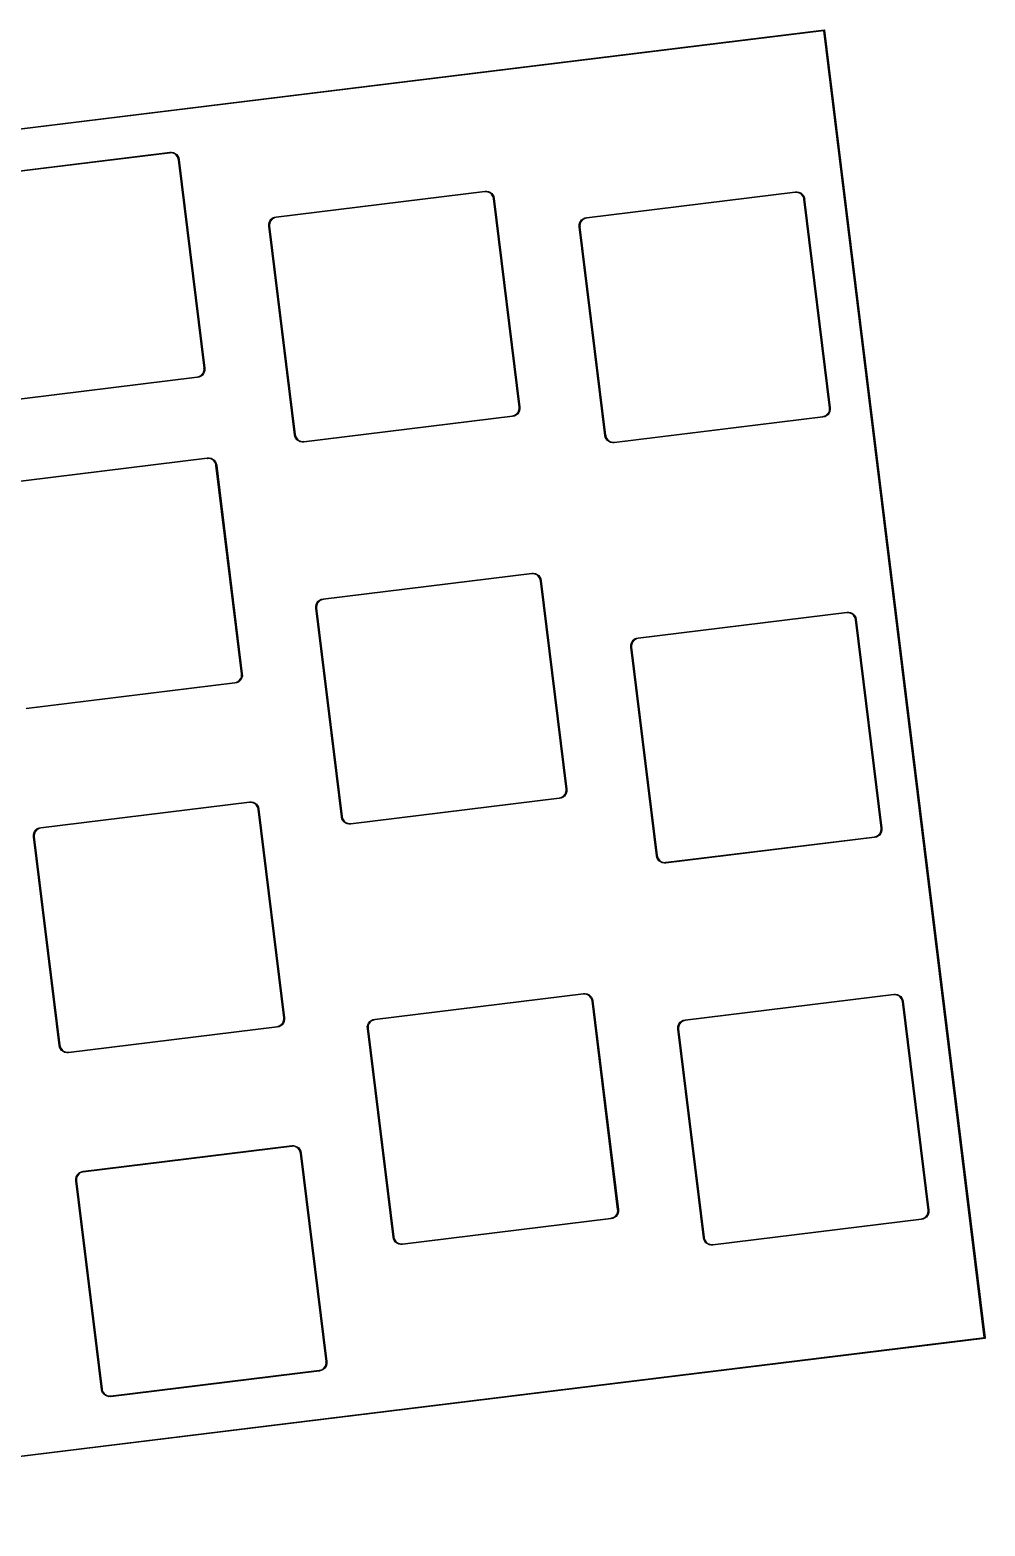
# Model space of a CAD drawing. Extents: x 33 to 269, y -131 to -39.
# Drawn here: x 210.3 to 269.3, y -131.2 to -38.6 of the extents above; entities that cross this region are included whole.
import ezdxf

# ---------------------------------------------------------------- set-up
doc = ezdxf.new("R2010")
doc.units = 0
doc.layers.add('BLACK', color=7, linetype='CONTINUOUS')

msp = doc.modelspace()

# ---------------------------------------------------------------- linework, layer by layer
at = {"layer": 'BLACK', "linetype": 'CONTINUOUS'}
for p, q in [((259.345645, -38.685517), (164.830672, -50.292414)), ((164.832996, -50.243669), (259.364597, -38.634731)), ((269.274022, -119.530057), (259.345645, -38.685517)), ((259.364597, -38.634731), (259.374325, -38.635454)), ((259.374325, -38.635454), (259.389403, -38.647234)), ((259.389403, -38.647234), (269.324809, -119.54901)), ((205.99941, -47.785215), (218.896473, -46.199739)), ((218.896529, -46.248192), (205.999467, -47.833669)), ((218.896473, -46.199739), (218.896484, -46.199739)), ((218.896484, -46.199739), (219.014033, -46.198558)), ((218.902569, -46.249366), (218.896529, -46.248192)), ((218.96464, -46.24174), (218.902569, -46.249367)), ((218.902569, -46.249367), (218.902569, -46.249366)), ((219.088499, -46.259138), (218.96464, -46.24174)), ((219.014033, -46.198558), (219.128911, -46.223567)), ((219.203634, -46.308003), (219.088499, -46.259138)), ((219.128911, -46.223567), (219.235342, -46.273514)), ((219.235342, -46.273514), (219.327989, -46.345894)), ((219.302197, -46.385004), (219.203634, -46.308003)), ((219.37747, -46.484894), (219.302197, -46.385004)), ((219.327989, -46.345894), (219.402205, -46.437076)), ((219.424322, -46.600862), (219.37747, -46.484894)), ((219.402205, -46.437076), (219.454269, -46.542488)), ((219.431923, -46.662793), (219.424322, -46.600862)), ((219.431913, -46.662939), (219.431923, -46.662793)), ((221.017388, -59.56), (219.431913, -46.662939)), ((219.454269, -46.542488), (219.481569, -46.656843)), ((219.481541, -46.656846), (219.480367, -46.662883)), ((219.480367, -46.662883), (221.065843, -59.559945)), ((219.481569, -46.656843), (219.481541, -46.656846)), ((225.487815, -50.190605), (238.38488, -48.605129)), ((238.384937, -48.653582), (225.487874, -50.239059)), ((238.38488, -48.605129), (238.384891, -48.605129)), ((238.384891, -48.605129), (238.50244, -48.603949)), ((238.390976, -48.654756), (238.384937, -48.653582)), ((238.453047, -48.647131), (238.390976, -48.654757)), ((238.390976, -48.654757), (238.390976, -48.654756)), ((238.576905, -48.66453), (238.453047, -48.647131)), ((238.50244, -48.603949), (238.617317, -48.628959)), ((238.69204, -48.713396), (238.576905, -48.66453)), ((238.617317, -48.628959), (238.723747, -48.678907)), ((238.790602, -48.790397), (238.69204, -48.713396)), ((238.723747, -48.678907), (238.816394, -48.751286)), ((238.865876, -48.890285), (238.790602, -48.790397)), ((238.816394, -48.751286), (238.890611, -48.842468)), ((238.912729, -49.006253), (238.865876, -48.890285)), ((238.890611, -48.842468), (238.942675, -48.947878)), ((238.920331, -49.068179), (238.912729, -49.006253)), ((238.942675, -48.947878), (238.969976, -49.062232)), ((244.686022, -50.232495), (257.583086, -48.647019)), ((257.583143, -48.695472), (244.68608, -50.280949)), ((257.583086, -48.647019), (257.583097, -48.647019)), ((257.583097, -48.647019), (257.700646, -48.645841)), ((257.589181, -48.696646), (257.583143, -48.695472)), ((257.651252, -48.689022), (257.589181, -48.696647)), ((257.589181, -48.696647), (257.589181, -48.696646)), ((257.775111, -48.706422), (257.651252, -48.689022)), ((257.700646, -48.645841), (257.815522, -48.670852)), ((257.890245, -48.755288), (257.775111, -48.706422)), ((257.815522, -48.670852), (257.921952, -48.720799)), ((257.988807, -48.832289), (257.890245, -48.755288)), ((257.921952, -48.720799), (258.014599, -48.793178)), ((258.064081, -48.932177), (257.988807, -48.832289)), ((258.014599, -48.793178), (258.088816, -48.884359)), ((258.110936, -49.048144), (258.064081, -48.932177)), ((258.088816, -48.884359), (258.140881, -48.989769)), ((258.118537, -49.110059), (258.110936, -49.048144)), ((258.140881, -48.989769), (258.168184, -49.104122)), ((238.92032, -49.068329), (238.920331, -49.068179)), ((240.505795, -61.96539), (238.92032, -49.068329)), ((238.969948, -49.062236), (238.968774, -49.068273)), ((238.968774, -49.068273), (240.55425, -61.965335)), ((238.969976, -49.062232), (238.969948, -49.062236)), ((258.118526, -49.110219), (258.118537, -49.110059)), ((259.704002, -62.00728), (258.118526, -49.110219)), ((258.168154, -49.104125), (258.16698, -49.110162)), ((258.16698, -49.110162), (259.752456, -62.007225)), ((258.168184, -49.104122), (258.168154, -49.104125)), ((225.023499, -50.656938), (225.048512, -50.542062)), ((225.024674, -50.774487), (225.023499, -50.656938)), ((225.024674, -50.774499), (225.024674, -50.774487)), ((226.612031, -63.686862), (225.024674, -50.774499)), ((225.048512, -50.542062), (225.098459, -50.435631)), ((225.084082, -50.582474), (225.066679, -50.706333)), ((225.066679, -50.706333), (225.074302, -50.768405)), ((225.074302, -50.768405), (225.073128, -50.774443)), ((225.073128, -50.774443), (226.657429, -63.661952)), ((225.132948, -50.467338), (225.084082, -50.582474)), ((225.098459, -50.435631), (225.170836, -50.342983)), ((225.209947, -50.368773), (225.132948, -50.467338)), ((225.170836, -50.342983), (225.262014, -50.268762)), ((225.309833, -50.293494), (225.209947, -50.368773)), ((225.262014, -50.268762), (225.367421, -50.216691)), ((225.425798, -50.246632), (225.309833, -50.293494)), ((225.367421, -50.216691), (225.481772, -50.189379)), ((225.487602, -50.239038), (225.425798, -50.246632)), ((225.481772, -50.189379), (225.481778, -50.189432)), ((225.481778, -50.189432), (225.487815, -50.190605)), ((225.487874, -50.239059), (225.487602, -50.239038)), ((244.221707, -50.698829), (244.246721, -50.583955)), ((244.22288, -50.816377), (244.221707, -50.698829)), ((244.22288, -50.816389), (244.22288, -50.816377)), ((245.810237, -63.728752), (244.22288, -50.816389)), ((244.246721, -50.583955), (244.296669, -50.477527)), ((244.282291, -50.624367), (244.264886, -50.748224)), ((244.264886, -50.748224), (244.272508, -50.810295)), ((244.272508, -50.810295), (244.271334, -50.816333)), ((244.271334, -50.816333), (245.855635, -63.703842)), ((244.331158, -50.509235), (244.282291, -50.624367)), ((244.296669, -50.477527), (244.369047, -50.384882)), ((244.408158, -50.410673), (244.331158, -50.509235)), ((244.369047, -50.384882), (244.460224, -50.310664)), ((244.508043, -50.335397), (244.408158, -50.410673)), ((244.460224, -50.310664), (244.56563, -50.258594)), ((244.624007, -50.288537), (244.508043, -50.335397)), ((244.56563, -50.258594), (244.67998, -50.231285)), ((244.68589, -50.280934), (244.624007, -50.288537)), ((244.67998, -50.231285), (244.679985, -50.231322)), ((244.679985, -50.231322), (244.686022, -50.232495)), ((244.68608, -50.280949), (244.68589, -50.280934)), ((220.602698, -60.143839), (207.705637, -61.729315)), ((207.711732, -61.680104), (220.602643, -60.095385)), ((220.602637, -60.095318), (220.664703, -60.087703)), ((220.602646, -60.095385), (220.602637, -60.095318)), ((220.602643, -60.095385), (220.602645, -60.095385)), ((220.602645, -60.095385), (220.602646, -60.095385)), ((220.608734, -60.145013), (220.602698, -60.143839)), ((220.723071, -60.117656), (220.608726, -60.144946)), ((220.608726, -60.144946), (220.608734, -60.145013)), ((220.664703, -60.087703), (220.780662, -60.040864)), ((220.828476, -60.065606), (220.723071, -60.117656)), ((220.780662, -60.040864), (220.880546, -59.965608)), ((220.919655, -59.991404), (220.828476, -60.065606)), ((220.880546, -59.965608), (220.957549, -59.867063)), ((220.992036, -59.898774), (220.919655, -59.991404)), ((220.957549, -59.867063), (221.006421, -59.751946)), ((221.041989, -59.792359), (220.992036, -59.898774)), ((221.006421, -59.751946), (221.023833, -59.628103)), ((221.016215, -59.566038), (221.017388, -59.56)), ((221.023833, -59.628103), (221.016215, -59.566038)), ((221.06701, -59.677497), (221.041989, -59.792359)), ((221.065843, -59.559945), (221.065843, -59.559946)), ((221.065843, -59.559946), (221.06701, -59.677497)), ((240.504622, -61.971428), (240.505795, -61.96539)), ((240.512241, -62.033494), (240.504622, -61.971428)), ((240.55425, -61.965335), (240.55425, -61.965336)), ((240.55425, -61.965336), (240.555419, -62.082888)), ((259.702828, -62.013319), (259.704002, -62.00728)), ((259.752456, -62.007225), (259.752455, -62.007236)), ((259.752455, -62.007236), (259.753627, -62.12478)), ((240.091104, -62.549229), (227.194044, -64.134705)), ((227.200139, -64.085494), (240.09105, -62.500775)), ((240.091046, -62.500725), (240.153112, -62.493109)), ((240.091052, -62.500775), (240.091046, -62.500725)), ((240.09105, -62.500775), (240.091051, -62.500775)), ((240.091051, -62.500775), (240.091052, -62.500775)), ((240.097142, -62.550403), (240.091104, -62.549229)), ((240.211482, -62.523061), (240.097136, -62.550353)), ((240.097136, -62.550353), (240.097142, -62.550403)), ((240.153112, -62.493109), (240.269073, -62.446267)), ((240.316887, -62.471008), (240.211482, -62.523061)), ((240.269073, -62.446267), (240.368958, -62.371008)), ((240.408067, -62.396804), (240.316887, -62.471008)), ((240.368958, -62.371008), (240.44596, -62.27246)), ((240.480447, -62.30417), (240.408067, -62.396804)), ((240.44596, -62.27246), (240.494831, -62.15734)), ((240.5304, -62.197753), (240.480447, -62.30417)), ((240.494831, -62.15734), (240.512241, -62.033494)), ((240.555419, -62.082888), (240.5304, -62.197753)), ((259.28931, -62.591119), (246.39225, -64.176595)), ((246.398345, -64.127384), (259.289256, -62.542665)), ((259.289254, -62.542631), (259.351321, -62.535014)), ((259.289258, -62.542665), (259.289254, -62.542631)), ((259.289256, -62.542665), (259.289257, -62.542665)), ((259.289257, -62.542665), (259.289258, -62.542665)), ((259.295348, -62.592293), (259.28931, -62.591119)), ((259.409691, -62.564965), (259.295344, -62.592259)), ((259.295344, -62.592259), (259.295348, -62.592293)), ((259.351321, -62.535014), (259.467283, -62.48817)), ((259.515098, -62.512909), (259.409691, -62.564965)), ((259.467283, -62.48817), (259.567168, -62.412907)), ((259.606278, -62.438703), (259.515098, -62.512909)), ((259.567168, -62.412907), (259.64417, -62.314357)), ((259.678658, -62.346067), (259.606278, -62.438703)), ((259.64417, -62.314357), (259.69304, -62.199234)), ((259.728609, -62.239647), (259.678658, -62.346067)), ((259.69304, -62.199234), (259.710448, -62.075386)), ((259.710448, -62.075386), (259.702828, -62.013319)), ((259.753627, -62.12478), (259.728609, -62.239647)), ((226.614694, -63.688943), (226.612031, -63.686862)), ((226.638934, -63.79049), (226.614694, -63.688943)), ((226.690987, -63.895894), (226.638934, -63.79049)), ((226.657429, -63.661952), (226.661211, -63.670063)), ((226.661211, -63.670063), (226.661268, -63.670056)), ((226.661268, -63.670056), (226.668885, -63.732121)), ((226.668885, -63.732121), (226.715728, -63.84808)), ((226.715728, -63.84808), (226.790986, -63.947963)), ((245.812902, -63.730834), (245.810237, -63.728752)), ((245.83714, -63.83238), (245.812902, -63.730834)), ((245.889192, -63.937785), (245.83714, -63.83238)), ((245.855635, -63.703842), (245.859417, -63.711953)), ((245.859417, -63.711953), (245.859476, -63.711946)), ((245.859476, -63.711946), (245.867092, -63.774012)), ((245.867092, -63.774012), (245.913933, -63.889971)), ((226.76519, -63.987072), (226.690987, -63.895894)), ((226.857822, -64.059452), (226.76519, -63.987072)), ((226.790986, -63.947963), (226.889532, -64.024965)), ((226.964237, -64.109405), (226.857822, -64.059452)), ((226.889532, -64.024965), (227.00465, -64.073837)), ((227.0791, -64.134425), (226.964237, -64.109405)), ((227.00465, -64.073837), (227.128494, -64.091249)), ((227.183556, -64.133388), (227.0791, -64.134425)), ((227.128494, -64.091249), (227.19056, -64.083632)), ((227.184316, -64.133982), (227.183556, -64.133388)), ((227.194044, -64.134705), (227.184316, -64.133982)), ((227.19056, -64.083632), (227.200139, -64.085494)), ((245.963395, -64.028964), (245.889192, -63.937785)), ((245.913933, -63.889971), (245.989191, -63.989855)), ((246.056027, -64.101344), (245.963395, -64.028964)), ((245.989191, -63.989855), (246.087737, -64.066857)), ((246.162442, -64.151297), (246.056027, -64.101344)), ((246.087737, -64.066857), (246.202855, -64.115729)), ((246.277306, -64.176317), (246.162442, -64.151297)), ((246.202855, -64.115729), (246.3267, -64.13314)), ((246.381763, -64.175279), (246.277306, -64.176317)), ((246.3267, -64.13314), (246.388765, -64.125522)), ((246.382522, -64.175872), (246.381763, -64.175279)), ((246.39225, -64.176595), (246.382522, -64.175872)), ((246.388765, -64.125522), (246.398345, -64.127384)), ((208.321019, -66.693219), (221.218084, -65.107743)), ((221.218141, -65.156196), (208.321078, -66.741673)), ((221.218084, -65.107743), (221.218095, -65.107743)), ((221.218095, -65.107743), (221.335643, -65.106564)), ((221.22418, -65.15737), (221.218141, -65.156196)), ((221.28625, -65.149745), (221.22418, -65.157371)), ((221.22418, -65.157371), (221.22418, -65.15737)), ((221.410107, -65.167145), (221.28625, -65.149745)), ((221.335643, -65.106564), (221.450518, -65.131575)), ((221.525239, -65.216011), (221.410107, -65.167145)), ((221.450518, -65.131575), (221.556947, -65.181523)), ((221.623799, -65.293013), (221.525239, -65.216011)), ((221.556947, -65.181523), (221.649591, -65.253903)), ((221.699069, -65.392902), (221.623799, -65.293013)), ((221.649591, -65.253903), (221.723805, -65.345085)), ((221.745918, -65.508869), (221.699069, -65.392902)), ((221.723805, -65.345085), (221.775866, -65.450496)), ((221.753529, -65.570875), (221.745918, -65.508869)), ((221.753524, -65.570943), (221.753529, -65.570875)), ((223.338999, -78.468004), (221.753524, -65.570943)), ((221.775866, -65.450496), (221.803164, -65.564849)), ((221.803152, -65.564851), (221.801978, -65.570887)), ((221.801978, -65.570887), (223.387454, -78.467949)), ((221.803164, -65.564849), (221.803152, -65.564851)), ((228.38983, -73.82561), (241.286894, -72.240134)), ((241.286951, -72.288587), (228.389888, -73.874064)), ((241.286894, -72.240134), (241.286905, -72.240134)), ((241.286905, -72.240134), (241.404452, -72.238957)), ((241.292989, -72.289761), (241.286951, -72.288587)), ((241.355059, -72.282137), (241.292989, -72.289762)), ((241.292989, -72.289762), (241.292989, -72.289761)), ((241.478915, -72.299539), (241.355059, -72.282137)), ((241.404452, -72.238957), (241.519326, -72.263969)), ((241.594045, -72.348406), (241.478915, -72.299539)), ((241.519326, -72.263969), (241.625754, -72.313918)), ((241.692604, -72.425407), (241.594045, -72.348406)), ((241.625754, -72.313918), (241.718397, -72.386297)), ((241.767874, -72.525295), (241.692604, -72.425407)), ((241.718397, -72.386297), (241.79261, -72.477478)), ((241.814725, -72.641261), (241.767874, -72.525295)), ((241.79261, -72.477478), (241.844672, -72.582888)), ((241.822337, -72.703282), (241.814725, -72.641261)), ((241.822334, -72.703334), (241.822337, -72.703282)), ((243.407809, -85.600395), (241.822334, -72.703334)), ((241.844672, -72.582888), (241.871971, -72.69724)), ((241.871962, -72.697241), (241.870788, -72.703278)), ((241.870788, -72.703278), (243.456264, -85.60034)), ((241.871971, -72.69724), (241.871962, -72.697241)), ((228.000471, -74.070636), (228.072848, -73.977989)), ((228.11196, -74.003779), (228.03496, -74.102344)), ((228.072848, -73.977989), (228.164027, -73.903769)), ((228.211846, -73.928502), (228.11196, -74.003779)), ((228.164027, -73.903769), (228.269435, -73.851699)), ((228.327812, -73.881642), (228.211846, -73.928502)), ((228.269435, -73.851699), (228.383787, -73.82439)), ((228.389646, -73.874046), (228.327812, -73.881642)), ((228.383787, -73.82439), (228.383793, -73.824437)), ((228.383793, -73.824437), (228.38983, -73.82561)), ((228.389888, -73.874064), (228.389646, -73.874046)), ((227.925512, -74.291943), (227.950524, -74.177067)), ((227.926688, -74.409492), (227.925512, -74.291943)), ((227.926688, -74.409504), (227.926688, -74.409492)), ((229.514045, -87.321867), (227.926688, -74.409504)), ((227.950524, -74.177067), (228.000471, -74.070636)), ((227.986094, -74.217479), (227.968692, -74.341338)), ((227.968692, -74.341338), (227.976316, -74.403409)), ((227.976316, -74.403409), (227.975142, -74.409448)), ((227.975142, -74.409448), (229.559443, -87.296956)), ((228.03496, -74.102344), (227.986094, -74.217479)), ((247.878239, -76.231), (260.775299, -74.645525)), ((260.775356, -74.693979), (247.878296, -76.279454)), ((260.775299, -74.645525), (260.7753, -74.645525)), ((260.7753, -74.645525), (260.775301, -74.645525)), ((260.775301, -74.645525), (260.775312, -74.645525)), ((260.775312, -74.645525), (260.892859, -74.644349)), ((260.781396, -74.695153), (260.775356, -74.693979)), ((260.843465, -74.687529), (260.781396, -74.695153)), ((260.96732, -74.704932), (260.843465, -74.687529)), ((260.892859, -74.644349), (261.007732, -74.669363)), ((261.082451, -74.7538), (260.96732, -74.704932)), ((261.007732, -74.669363), (261.114159, -74.719311)), ((261.181009, -74.830801), (261.082451, -74.7538)), ((261.114159, -74.719311), (261.206802, -74.791691)), ((261.256279, -74.930688), (261.181009, -74.830801)), ((261.206802, -74.791691), (261.281015, -74.882871)), ((261.303131, -75.046653), (261.256279, -74.930688)), ((261.281015, -74.882871), (261.333078, -74.98828)), ((261.310744, -75.108673), (261.303131, -75.046653)), ((261.310741, -75.108725), (261.310744, -75.108673)), ((262.896216, -88.005786), (261.310741, -75.108725)), ((261.333078, -74.98828), (261.360378, -75.102631)), ((261.360369, -75.102632), (261.359195, -75.108669)), ((261.359195, -75.108669), (262.944671, -88.005731)), ((261.360378, -75.102631), (261.360369, -75.102632)), ((247.413921, -76.697335), (247.438934, -76.582461)), ((247.415095, -76.814883), (247.413921, -76.697335)), ((247.415095, -76.814895), (247.415095, -76.814883)), ((249.002452, -89.727258), (247.415095, -76.814895)), ((247.438934, -76.582461), (247.488882, -76.476033)), ((247.474504, -76.622873), (247.4571, -76.74673)), ((247.4571, -76.74673), (247.464723, -76.808801)), ((247.464723, -76.808801), (247.463549, -76.814839)), ((247.463549, -76.814839), (249.04785, -89.702348)), ((247.523371, -76.507741), (247.474504, -76.622873)), ((247.488882, -76.476033), (247.56126, -76.383388)), ((247.600371, -76.409179), (247.523371, -76.507741)), ((247.56126, -76.383388), (247.652439, -76.309171)), ((247.700257, -76.333905), (247.600371, -76.409179)), ((247.652439, -76.309171), (247.757846, -76.257104)), ((247.816221, -76.287047), (247.700257, -76.333905)), ((247.757846, -76.257104), (247.872197, -76.229797)), ((247.878135, -76.279443), (247.816221, -76.287047)), ((247.872197, -76.229797), (247.8722, -76.229827)), ((247.8722, -76.229827), (247.878239, -76.231)), ((247.878295, -76.279455), (247.878135, -76.279443)), ((247.878296, -76.279455), (247.878295, -76.279454)), ((247.878295, -76.279454), (247.878295, -76.279455)), ((247.878296, -76.279454), (247.878296, -76.279455)), ((223.279158, -78.775067), (223.32803, -78.65995)), ((223.32803, -78.65995), (223.345443, -78.536107)), ((223.337826, -78.474041), (223.338999, -78.468004)), ((223.345443, -78.536107), (223.337826, -78.474041)), ((223.388619, -78.585501), (223.363598, -78.700363)), ((223.387454, -78.467949), (223.387453, -78.467961)), ((223.387453, -78.467961), (223.388619, -78.585501)), ((222.924308, -79.051843), (210.027248, -80.637319)), ((210.033343, -80.588108), (222.924254, -79.003389)), ((222.924248, -79.003327), (222.986314, -78.99571)), ((222.924256, -79.003389), (222.924248, -79.003327)), ((222.924254, -79.003389), (222.924255, -79.003389)), ((222.924255, -79.003389), (222.924256, -79.003389)), ((222.930346, -79.053017), (222.924308, -79.051843)), ((223.044682, -79.025663), (222.930338, -79.052955)), ((222.930338, -79.052955), (222.930346, -79.053017)), ((222.986314, -78.99571), (223.102272, -78.94887)), ((223.150086, -78.973611), (223.044682, -79.025663)), ((223.102272, -78.94887), (223.202156, -78.873612)), ((223.241265, -78.899409), (223.150086, -78.973611)), ((223.202156, -78.873612), (223.279158, -78.775067)), ((223.313645, -78.806778), (223.241265, -78.899409)), ((223.363598, -78.700363), (223.313645, -78.806778)), ((243.171087, -86.081275), (243.270971, -86.006014)), ((243.31008, -86.031809), (243.218901, -86.106014)), ((243.270971, -86.006014), (243.347973, -85.907466)), ((243.38246, -85.939176), (243.31008, -86.031809)), ((243.347973, -85.907466), (243.396844, -85.792346)), ((243.432412, -85.832758), (243.38246, -85.939176)), ((243.396844, -85.792346), (243.414255, -85.668499)), ((243.406636, -85.606433), (243.407809, -85.600395)), ((243.414255, -85.668499), (243.406636, -85.606433)), ((243.457431, -85.717893), (243.432412, -85.832758)), ((243.456264, -85.60034), (243.456263, -85.600351)), ((243.456263, -85.600351), (243.457431, -85.717893)), ((210.932832, -87.964724), (223.829896, -86.379248)), ((223.829953, -86.427701), (210.93289, -88.013178)), ((223.829896, -86.379248), (223.829907, -86.379248)), ((223.829907, -86.379248), (223.947453, -86.378072)), ((223.835991, -86.428875), (223.829953, -86.427701)), ((223.89806, -86.421253), (223.835991, -86.428876)), ((223.835991, -86.428876), (223.835991, -86.428875)), ((224.021914, -86.438655), (223.89806, -86.421253)), ((223.947453, -86.378072), (224.062326, -86.403085)), ((224.137042, -86.487523), (224.021914, -86.438655)), ((224.062326, -86.403085), (224.168751, -86.453034)), ((224.235599, -86.564524), (224.137042, -86.487523)), ((224.168751, -86.453034), (224.261393, -86.525414)), ((224.310865, -86.664412), (224.235599, -86.564524)), ((224.261393, -86.525414), (224.335604, -86.616595)), ((224.357712, -86.780377), (224.310865, -86.664412)), ((224.335604, -86.616595), (224.387662, -86.722005)), ((224.36533, -86.842447), (224.357712, -86.780377)), ((224.365336, -86.842446), (224.36533, -86.842447)), ((224.365336, -86.842448), (224.365336, -86.842446)), ((225.950811, -99.739508), (224.365336, -86.842448)), ((224.387662, -86.722005), (224.414958, -86.836357)), ((224.414964, -86.836356), (224.41379, -86.842392)), ((224.41379, -86.842392), (225.999266, -99.739454)), ((224.414958, -86.836357), (224.414964, -86.836356)), ((242.993119, -86.184234), (230.096058, -87.76971)), ((230.102153, -87.720499), (242.993064, -86.13578)), ((242.99306, -86.135737), (243.055127, -86.128119)), ((242.993066, -86.13578), (242.99306, -86.135737)), ((242.993064, -86.13578), (242.993065, -86.13578)), ((242.993065, -86.13578), (242.993066, -86.13578)), ((242.999156, -86.185408), (242.993119, -86.184234)), ((243.113496, -86.158069), (242.999151, -86.185364)), ((242.999151, -86.185364), (242.999156, -86.185408)), ((243.055127, -86.128119), (243.171087, -86.081275)), ((243.218901, -86.106014), (243.113496, -86.158069)), ((229.516683, -87.323928), (229.514045, -87.321867)), ((229.54093, -87.4255), (229.516683, -87.323928)), ((229.592986, -87.530905), (229.54093, -87.4255)), ((229.559443, -87.296956), (229.563225, -87.305067)), ((229.563225, -87.305067), (229.563262, -87.305063)), ((229.563262, -87.305063), (229.570879, -87.36713)), ((229.570879, -87.36713), (229.617725, -87.48309)), ((229.667192, -87.622084), (229.592986, -87.530905)), ((229.617725, -87.48309), (229.692987, -87.582975)), ((229.759827, -87.694464), (229.667192, -87.622084)), ((229.692987, -87.582975), (229.791537, -87.659977)), ((229.866246, -87.744415), (229.759827, -87.694464)), ((229.791537, -87.659977), (229.906658, -87.708847)), ((229.981112, -87.769434), (229.866246, -87.744415)), ((229.906658, -87.708847), (230.030506, -87.726257)), ((230.085572, -87.768395), (229.981112, -87.769434)), ((230.030506, -87.726257), (230.092573, -87.718637)), ((230.08633, -87.768987), (230.085572, -87.768395)), ((230.096058, -87.76971), (230.08633, -87.768987)), ((230.092573, -87.718637), (230.102153, -87.720499)), ((210.46851, -88.431056), (210.49352, -88.316177)), ((210.46969, -88.548606), (210.46851, -88.431056)), ((210.46969, -88.548618), (210.46969, -88.548606)), ((212.057047, -101.460981), (210.46969, -88.548618)), ((210.49352, -88.316177), (210.543466, -88.209744)), ((210.529091, -88.356588), (210.511692, -88.48045)), ((210.511692, -88.48045), (210.519318, -88.542523)), ((210.519317, -88.542523), (210.518143, -88.54856)), ((210.518143, -88.54856), (212.102445, -101.436071)), ((210.519318, -88.542523), (210.519317, -88.542523)), ((210.577956, -88.24145), (210.529091, -88.356588)), ((210.543466, -88.209744), (210.615844, -88.117093)), ((210.654956, -88.142883), (210.577956, -88.24145)), ((210.615844, -88.117093), (210.707024, -88.042871)), ((210.754843, -88.067603), (210.654956, -88.142883)), ((210.707024, -88.042871), (210.812434, -87.9908)), ((210.870811, -88.020742), (210.754843, -88.067603)), ((210.812434, -87.9908), (210.926787, -87.96349)), ((210.932576, -88.013154), (210.870811, -88.020742)), ((210.926787, -87.96349), (210.926795, -87.963551)), ((210.926795, -87.963551), (210.932832, -87.964724)), ((210.93289, -88.013178), (210.932576, -88.013154)), ((262.481526, -88.589625), (249.584465, -90.175101)), ((249.590559, -90.12589), (262.481471, -88.541171)), ((262.481469, -88.541144), (262.543536, -88.533525)), ((262.481472, -88.541171), (262.481469, -88.541144)), ((262.481471, -88.541171), (262.481472, -88.541171)), ((262.487564, -88.590799), (262.481526, -88.589625)), ((262.601907, -88.563474), (262.48756, -88.590771)), ((262.48756, -88.590771), (262.487564, -88.590799)), ((262.543536, -88.533525), (262.659497, -88.486678)), ((262.707313, -88.511416), (262.601907, -88.563474)), ((262.659497, -88.486678), (262.759382, -88.411415)), ((262.798491, -88.437209), (262.707313, -88.511416)), ((262.759382, -88.411415), (262.836384, -88.312863)), ((262.870871, -88.344572), (262.798491, -88.437209)), ((262.836384, -88.312863), (262.885254, -88.19774)), ((262.920822, -88.238153), (262.870871, -88.344572)), ((262.885254, -88.19774), (262.902663, -88.073891)), ((262.895043, -88.011824), (262.896216, -88.005786)), ((262.902663, -88.073891), (262.895043, -88.011824)), ((262.94584, -88.123286), (262.920822, -88.238153)), ((262.944671, -88.005731), (262.94467, -88.005742)), ((262.94467, -88.005742), (262.94584, -88.123286)), ((249.00509, -89.729319), (249.002452, -89.727258)), ((249.029335, -89.830892), (249.00509, -89.729319)), ((249.04785, -89.702348), (249.051632, -89.710459)), ((249.051632, -89.710459), (249.051669, -89.710454)), ((249.051669, -89.710454), (249.059286, -89.772521)), ((249.059286, -89.772521), (249.10613, -89.888483)), ((249.081391, -89.936298), (249.029335, -89.830892)), ((249.155597, -90.027477), (249.081391, -89.936298)), ((249.10613, -89.888483), (249.181392, -89.988368)), ((249.248233, -90.099858), (249.155597, -90.027477)), ((249.181392, -89.988368), (249.279942, -90.065369)), ((249.354652, -90.149809), (249.248233, -90.099858)), ((249.279942, -90.065369), (249.395065, -90.11424)), ((249.469519, -90.174826), (249.354652, -90.149809)), ((249.395065, -90.11424), (249.518913, -90.131648)), ((249.573979, -90.173786), (249.469519, -90.174826)), ((249.518913, -90.131648), (249.580979, -90.124028)), ((249.574737, -90.174378), (249.573979, -90.173786)), ((249.584465, -90.175101), (249.574737, -90.174378)), ((249.580979, -90.124028), (249.58098, -90.124028)), ((249.58098, -90.124028), (249.590559, -90.12589)), ((231.582047, -99.824115), (244.479109, -98.23864)), ((244.479163, -98.287094), (231.582103, -99.87257)), ((244.479109, -98.23864), (244.47912, -98.23864)), ((244.47912, -98.23864), (244.596665, -98.237466)), ((244.485203, -98.288268), (244.479163, -98.287094)), ((244.547272, -98.280645), (244.485203, -98.288268)), ((244.671124, -98.29805), (244.547272, -98.280645)), ((244.596665, -98.237466), (244.711536, -98.262481)), ((244.786251, -98.346918), (244.671124, -98.29805)), ((244.711536, -98.262481), (244.81796, -98.312431)), ((244.884806, -98.42392), (244.786251, -98.346918)), ((244.81796, -98.312431), (244.910599, -98.384811)), ((244.960072, -98.523807), (244.884806, -98.42392)), ((244.910599, -98.384811), (244.984809, -98.475991)), ((245.006919, -98.639771), (244.960072, -98.523807)), ((244.984809, -98.475991), (245.036868, -98.581399)), ((245.014537, -98.70184), (245.006919, -98.639771)), ((245.014549, -98.701838), (245.014537, -98.70184)), ((245.014549, -98.70184), (245.014549, -98.701838)), ((246.600024, -111.598901), (245.014549, -98.70184)), ((245.036868, -98.581399), (245.064164, -98.695749)), ((245.064177, -98.695748), (245.063003, -98.701784)), ((245.063003, -98.701784), (246.648479, -111.598846)), ((245.064164, -98.695749), (245.064177, -98.695748)), ((250.780252, -99.866005), (263.677314, -98.28053)), ((263.677368, -98.328984), (250.780308, -99.91446)), ((263.677314, -98.28053), (263.677325, -98.28053)), ((263.677325, -98.28053), (263.794871, -98.279357)), ((263.683408, -98.330158), (263.677368, -98.328984)), ((263.745476, -98.322536), (263.683408, -98.330158)), ((263.869329, -98.339942), (263.745476, -98.322536)), ((263.794871, -98.279357), (263.909741, -98.304373)), ((263.984455, -98.388811), (263.869329, -98.339942)), ((263.909741, -98.304373), (264.016164, -98.354323)), ((264.08301, -98.465812), (263.984455, -98.388811)), ((264.016164, -98.354323), (264.108804, -98.426702)), ((264.158277, -98.565698), (264.08301, -98.465812)), ((264.108804, -98.426702), (264.183014, -98.517882)), ((264.205126, -98.681661), (264.158277, -98.565698)), ((264.183014, -98.517882), (264.235074, -98.623289)), ((264.212745, -98.74373), (264.205126, -98.681661)), ((264.212754, -98.743729), (264.212745, -98.74373)), ((264.212754, -98.74373), (264.212754, -98.743729)), ((265.798229, -111.640791), (264.212754, -98.74373)), ((264.235074, -98.623289), (264.262372, -98.737638)), ((264.262382, -98.737637), (264.261208, -98.743674)), ((264.261208, -98.743674), (265.846684, -111.640736)), ((264.262372, -98.737638), (264.262382, -98.737637)), ((225.890969, -100.046573), (225.939841, -99.931455)), ((225.939841, -99.931455), (225.957254, -99.807612)), ((225.957254, -99.807612), (225.949637, -99.745546)), ((225.949637, -99.745546), (225.949638, -99.745546)), ((225.949638, -99.745546), (225.950811, -99.739508)), ((226.00043, -99.857006), (225.975408, -99.971868)), ((225.999266, -99.739454), (225.999265, -99.739466)), ((225.999265, -99.739466), (226.00043, -99.857006)), ((231.265062, -99.976495), (231.356242, -99.902276)), ((231.40406, -99.92701), (231.304173, -100.002286)), ((231.356242, -99.902276), (231.461651, -99.850208)), ((231.520027, -99.880152), (231.40406, -99.92701)), ((231.461651, -99.850208), (231.576004, -99.822902)), ((231.581891, -99.872554), (231.520027, -99.880152)), ((231.576004, -99.822902), (231.576009, -99.822942)), ((231.576009, -99.822942), (231.582047, -99.824115)), ((231.582103, -99.87257), (231.581891, -99.872554)), ((250.463272, -100.018393), (250.554451, -99.944177)), ((250.554451, -99.944177), (250.65986, -99.892112)), ((250.718234, -99.922056), (250.602269, -99.968912)), ((250.65986, -99.892112), (250.774211, -99.864807)), ((250.780174, -99.91445), (250.718234, -99.922056)), ((250.774211, -99.864807), (250.774214, -99.864832)), ((250.774214, -99.864832), (250.780252, -99.866005)), ((250.780308, -99.91446), (250.780174, -99.91445)), ((225.536121, -100.323348), (212.63906, -101.908824)), ((212.645155, -101.859613), (225.536066, -100.274894)), ((225.53606, -100.274837), (225.598126, -100.26722)), ((225.536068, -100.274894), (225.53606, -100.274837)), ((225.536066, -100.274894), (225.536067, -100.274894)), ((225.536067, -100.274894), (225.536068, -100.274894)), ((225.542158, -100.324522), (225.536121, -100.323348)), ((225.656495, -100.29717), (225.542151, -100.324464)), ((225.542151, -100.324464), (225.542158, -100.324522)), ((225.598126, -100.26722), (225.714084, -100.220377)), ((225.761898, -100.245116), (225.656495, -100.29717)), ((225.714084, -100.220377), (225.813967, -100.145118)), ((225.853075, -100.170914), (225.761898, -100.245116)), ((225.813967, -100.145118), (225.890969, -100.046573)), ((225.925455, -100.078283), (225.853075, -100.170914)), ((225.975408, -99.971868), (225.925455, -100.078283)), ((231.117725, -100.290449), (231.142737, -100.175573)), ((231.118903, -100.407998), (231.117725, -100.290449)), ((231.118903, -100.40801), (231.118903, -100.407998)), ((232.70626, -113.320373), (231.118903, -100.40801)), ((231.142737, -100.175573), (231.192684, -100.069142)), ((231.178307, -100.215984), (231.160906, -100.339844)), ((231.160906, -100.339844), (231.168531, -100.401915)), ((231.16853, -100.401915), (231.167356, -100.407952)), ((231.167356, -100.407952), (232.751658, -113.295464)), ((231.168531, -100.401915), (231.16853, -100.401915)), ((231.227173, -100.10085), (231.178307, -100.215984)), ((231.192684, -100.069142), (231.265062, -99.976495)), ((231.304173, -100.002286), (231.227173, -100.10085)), ((250.315932, -100.332341), (250.340945, -100.217466)), ((250.317108, -100.449888), (250.315932, -100.332341)), ((250.317108, -100.4499), (250.317108, -100.449888)), ((251.904465, -113.362263), (250.317108, -100.4499)), ((250.340945, -100.217466), (250.390893, -100.111038)), ((250.376515, -100.257878), (250.359112, -100.381735)), ((250.359112, -100.381735), (250.366736, -100.443805)), ((250.366736, -100.443805), (250.365562, -100.449844)), ((250.365562, -100.449844), (251.949863, -113.337353)), ((250.425382, -100.142746), (250.376515, -100.257878)), ((250.390893, -100.111038), (250.463272, -100.018393)), ((250.502383, -100.044185), (250.425382, -100.142746)), ((250.602269, -99.968912), (250.502383, -100.044185)), ((212.059668, -101.463028), (212.057047, -101.460981)), ((212.083921, -101.564617), (212.059668, -101.463028)), ((212.13598, -101.670022), (212.083921, -101.564617)), ((212.102445, -101.436071), (212.106227, -101.444181)), ((212.106227, -101.444181), (212.106249, -101.444178)), ((212.106249, -101.444178), (212.113869, -101.506245)), ((212.113869, -101.506245), (212.160717, -101.622206)), ((212.210189, -101.7612), (212.13598, -101.670022)), ((212.160717, -101.622206), (212.235982, -101.722091)), ((212.302826, -101.833579), (212.210189, -101.7612)), ((212.235982, -101.722091), (212.334535, -101.799092)), ((212.334535, -101.799092), (212.449658, -101.847962)), ((212.409246, -101.88353), (212.302826, -101.833579)), ((212.524113, -101.908548), (212.409246, -101.88353)), ((212.449658, -101.847962), (212.573507, -101.865371)), ((212.628573, -101.907508), (212.524113, -101.908548)), ((212.573507, -101.865371), (212.635575, -101.857751)), ((212.629332, -101.908101), (212.628573, -101.907508)), ((212.63906, -101.908824), (212.629332, -101.908101)), ((212.635575, -101.857751), (212.645155, -101.859613)), ((213.544647, -109.236228), (226.441709, -107.650753)), ((226.441763, -107.699207), (213.544703, -109.284683)), ((226.441709, -107.650753), (226.44172, -107.650753)), ((226.44172, -107.650753), (226.559265, -107.649579)), ((226.447803, -107.700381), (226.441763, -107.699207)), ((226.509871, -107.692759), (226.447803, -107.700381)), ((226.633722, -107.710164), (226.509871, -107.692759)), ((226.559265, -107.649579), (226.674134, -107.674594)), ((226.748847, -107.759033), (226.633722, -107.710164)), ((226.674134, -107.674594), (226.780557, -107.724544)), ((226.8474, -107.836035), (226.748847, -107.759033)), ((226.780557, -107.724544), (226.873195, -107.796925)), ((226.922664, -107.935922), (226.8474, -107.836035)), ((226.873195, -107.796925), (226.947403, -107.888106)), ((226.969508, -108.051885), (226.922664, -107.935922)), ((226.947403, -107.888106), (226.999459, -107.993514)), ((226.977125, -108.113954), (226.969508, -108.051885)), ((226.977149, -108.113951), (226.977125, -108.113954)), ((226.977149, -108.113953), (226.977149, -108.113951)), ((228.562624, -121.011013), (226.977149, -108.113953)), ((226.999459, -107.993514), (227.026753, -108.107864)), ((227.026777, -108.107861), (227.025603, -108.113897)), ((227.025603, -108.113897), (228.611079, -121.010959)), ((227.026753, -108.107864), (227.026777, -108.107861)), ((213.080323, -109.702561), (213.105332, -109.587682)), ((213.081503, -109.820111), (213.080323, -109.702561)), ((213.081503, -109.820123), (213.081503, -109.820111)), ((214.66886, -122.732486), (213.081503, -109.820123)), ((213.105332, -109.587682), (213.155278, -109.481249)), ((213.140904, -109.628094), (213.123505, -109.751955)), ((213.123505, -109.751955), (213.131131, -109.814027)), ((213.13113, -109.814027), (213.129956, -109.820064)), ((213.129956, -109.820064), (214.714258, -122.707576)), ((213.131131, -109.814027), (213.13113, -109.814027)), ((213.189768, -109.512956), (213.140904, -109.628094)), ((213.155278, -109.481249), (213.227656, -109.388599)), ((213.266768, -109.414389), (213.189768, -109.512956)), ((213.227656, -109.388599), (213.318837, -109.314378)), ((213.366656, -109.339111), (213.266768, -109.414389)), ((213.318837, -109.314378), (213.424247, -109.262308)), ((213.482624, -109.292252), (213.366656, -109.339111)), ((213.424247, -109.262308), (213.538602, -109.235001)), ((213.54442, -109.284661), (213.482624, -109.292252)), ((213.538602, -109.235001), (213.538609, -109.235055)), ((213.538609, -109.235055), (213.544647, -109.236228)), ((213.544703, -109.284683), (213.54442, -109.284661)), ((246.463184, -112.004521), (246.540185, -111.905972)), ((246.574672, -111.937681), (246.502293, -112.030315)), ((246.540185, -111.905972), (246.589057, -111.790852)), ((246.624625, -111.831264), (246.574672, -111.937681)), ((246.589057, -111.790852), (246.606469, -111.667005)), ((246.598851, -111.604938), (246.600024, -111.598901)), ((246.606469, -111.667005), (246.598851, -111.604938)), ((246.649645, -111.7164), (246.624625, -111.831264)), ((246.648479, -111.598846), (246.648478, -111.598858)), ((246.648478, -111.598858), (246.649645, -111.7164)), ((265.661394, -112.04642), (265.738394, -111.947868)), ((265.772882, -111.979577), (265.700503, -112.072214)), ((265.738394, -111.947868), (265.787265, -111.832745)), ((265.822833, -111.873158), (265.772882, -111.979577)), ((265.787265, -111.832745), (265.804675, -111.708896)), ((265.804675, -111.708896), (265.797055, -111.646829)), ((265.797055, -111.646829), (265.797056, -111.646829)), ((265.797056, -111.646829), (265.798229, -111.640791)), ((265.847852, -111.758291), (265.822833, -111.873158)), ((265.846684, -111.640736), (265.846683, -111.640747)), ((265.846683, -111.640747), (265.847852, -111.758291)), ((246.185334, -112.18274), (233.288273, -113.768216)), ((233.294369, -113.719005), (246.185279, -112.134286)), ((246.185275, -112.134249), (246.247342, -112.12663)), ((246.18528, -112.134286), (246.185275, -112.134249)), ((246.185279, -112.134286), (246.18528, -112.134286)), ((246.191372, -112.183914), (246.185334, -112.18274)), ((246.305712, -112.156578), (246.191368, -112.183876)), ((246.191368, -112.183876), (246.191372, -112.183914)), ((246.247342, -112.12663), (246.363301, -112.079783)), ((246.411116, -112.104521), (246.305712, -112.156578)), ((246.363301, -112.079783), (246.463184, -112.004521)), ((246.502293, -112.030315), (246.411116, -112.104521)), ((265.383539, -112.22463), (252.486478, -113.810106)), ((252.492574, -113.760895), (265.383484, -112.176176)), ((265.383482, -112.176154), (265.445549, -112.168534)), ((265.383485, -112.176176), (265.383482, -112.176154)), ((265.383484, -112.176176), (265.383485, -112.176176)), ((265.389577, -112.225804), (265.383539, -112.22463)), ((265.503921, -112.198482), (265.389575, -112.225782)), ((265.389575, -112.225782), (265.389577, -112.225804)), ((265.445549, -112.168534), (265.56151, -112.121685)), ((265.609325, -112.146422), (265.503921, -112.198482)), ((265.56151, -112.121685), (265.661394, -112.04642)), ((265.700503, -112.072214), (265.609325, -112.146422)), ((232.708871, -113.322413), (232.70626, -113.320373)), ((232.733126, -113.424011), (232.708871, -113.322413)), ((232.785186, -113.529418), (232.733126, -113.424011)), ((232.751658, -113.295464), (232.75544, -113.303573)), ((232.75544, -113.303573), (232.755456, -113.303571)), ((232.755456, -113.303571), (232.763074, -113.365639)), ((232.763074, -113.365639), (232.809923, -113.481602)), ((232.859395, -113.620597), (232.785186, -113.529418)), ((232.809923, -113.481602), (232.885189, -113.581487)), ((232.952034, -113.692976), (232.859395, -113.620597)), ((232.885189, -113.581487), (232.983743, -113.658488)), ((233.058456, -113.742926), (232.952034, -113.692976)), ((232.983743, -113.658488), (233.098868, -113.707357)), ((233.173325, -113.767942), (233.058456, -113.742926)), ((233.098868, -113.707357), (233.222719, -113.724764)), ((233.277786, -113.7669), (233.173325, -113.767942)), ((233.222719, -113.724764), (233.284787, -113.717142)), ((233.278545, -113.767493), (233.277786, -113.7669)), ((233.288273, -113.768216), (233.278545, -113.767493)), ((233.284787, -113.717142), (233.284787, -113.717143)), ((233.284787, -113.717143), (233.294369, -113.719005)), ((251.90708, -113.364306), (251.904465, -113.362263)), ((251.931332, -113.465901), (251.90708, -113.364306)), ((251.983391, -113.571308), (251.931332, -113.465901)), ((251.949863, -113.337353), (251.953645, -113.345464)), ((251.953645, -113.345464), (251.953663, -113.345461)), ((251.953663, -113.345461), (251.961281, -113.40753)), ((251.961281, -113.40753), (252.008128, -113.523493)), ((252.0576, -113.662488), (251.983391, -113.571308)), ((252.008128, -113.523493), (252.083393, -113.623379)), ((252.150238, -113.734868), (252.0576, -113.662488)), ((252.083393, -113.623379), (252.181947, -113.70038)), ((252.256661, -113.784818), (252.150238, -113.734868)), ((252.181947, -113.70038), (252.297073, -113.749249)), ((252.37153, -113.809834), (252.256661, -113.784818)), ((252.297073, -113.749249), (252.420924, -113.766655)), ((252.475991, -113.80879), (252.37153, -113.809834)), ((252.420924, -113.766655), (252.482992, -113.759033)), ((252.47675, -113.809383), (252.475991, -113.80879)), ((252.486478, -113.810106), (252.47675, -113.809383)), ((252.482992, -113.759033), (252.492574, -113.760895)), ((269.312306, -119.573815), (174.763023, -131.184924)), ((174.765349, -131.136179), (269.274022, -119.530057)), ((269.324086, -119.558737), (269.312306, -119.573815)), ((269.324809, -119.54901), (269.324086, -119.558737)), ((228.502781, -121.318078), (228.551653, -121.202961)), ((228.551653, -121.202961), (228.569067, -121.079116)), ((228.561451, -121.017051), (228.562624, -121.011013)), ((228.569067, -121.079116), (228.561451, -121.017051)), ((228.612242, -121.128511), (228.58722, -121.243373)), ((228.611079, -121.010959), (228.611078, -121.01096)), ((228.611078, -121.01096), (228.611079, -121.010961)), ((228.611079, -121.010961), (228.612242, -121.128511)), ((228.147934, -121.594853), (215.250873, -123.180329)), ((215.256967, -123.131118), (228.147879, -121.546399)), ((228.147874, -121.546348), (228.209939, -121.53873)), ((228.14788, -121.546399), (228.147874, -121.546348)), ((228.147879, -121.546399), (228.14788, -121.546399)), ((228.153972, -121.596027), (228.147934, -121.594853)), ((228.268309, -121.568679), (228.153966, -121.595976)), ((228.153966, -121.595976), (228.153972, -121.596027)), ((228.209939, -121.53873), (228.325897, -121.491885)), ((228.373711, -121.516623), (228.268309, -121.568679)), ((228.325897, -121.491885), (228.425779, -121.416625)), ((228.464888, -121.44242), (228.373711, -121.516623)), ((228.425779, -121.416625), (228.502781, -121.318078)), ((228.537267, -121.349788), (228.464888, -121.44242)), ((228.58722, -121.243373), (228.537267, -121.349788)), ((214.671458, -122.734516), (214.66886, -122.732486)), ((214.695718, -122.836126), (214.671458, -122.734516)), ((214.74778, -122.941532), (214.695718, -122.836126)), ((214.714258, -122.707576), (214.71804, -122.715685)), ((214.71804, -122.715685), (214.718044, -122.715685)), ((214.718044, -122.715685), (214.725665, -122.777753)), ((214.725665, -122.777753), (214.772516, -122.893716)), ((214.821991, -123.032711), (214.74778, -122.941532)), ((214.772516, -122.893716), (214.847784, -122.993601)), ((214.914631, -123.10509), (214.821991, -123.032711)), ((214.847784, -122.993601), (214.94634, -123.070602)), ((214.94634, -123.070602), (215.061467, -123.11947)), ((215.021054, -123.155039), (214.914631, -123.10509)), ((215.135924, -123.180055), (215.021054, -123.155039)), ((215.061467, -123.11947), (215.185319, -123.136877)), ((215.240386, -123.179013), (215.135924, -123.180055)), ((215.185319, -123.136877), (215.247387, -123.129255)), ((215.241145, -123.179606), (215.240386, -123.179013)), ((215.250873, -123.180329), (215.241145, -123.179606)), ((215.247387, -123.129255), (215.247387, -123.129256)), ((215.247387, -123.129256), (215.256967, -123.131118))]:
    msp.add_line(p, q, dxfattribs=at)

doc.saveas('drawing.dxf')
